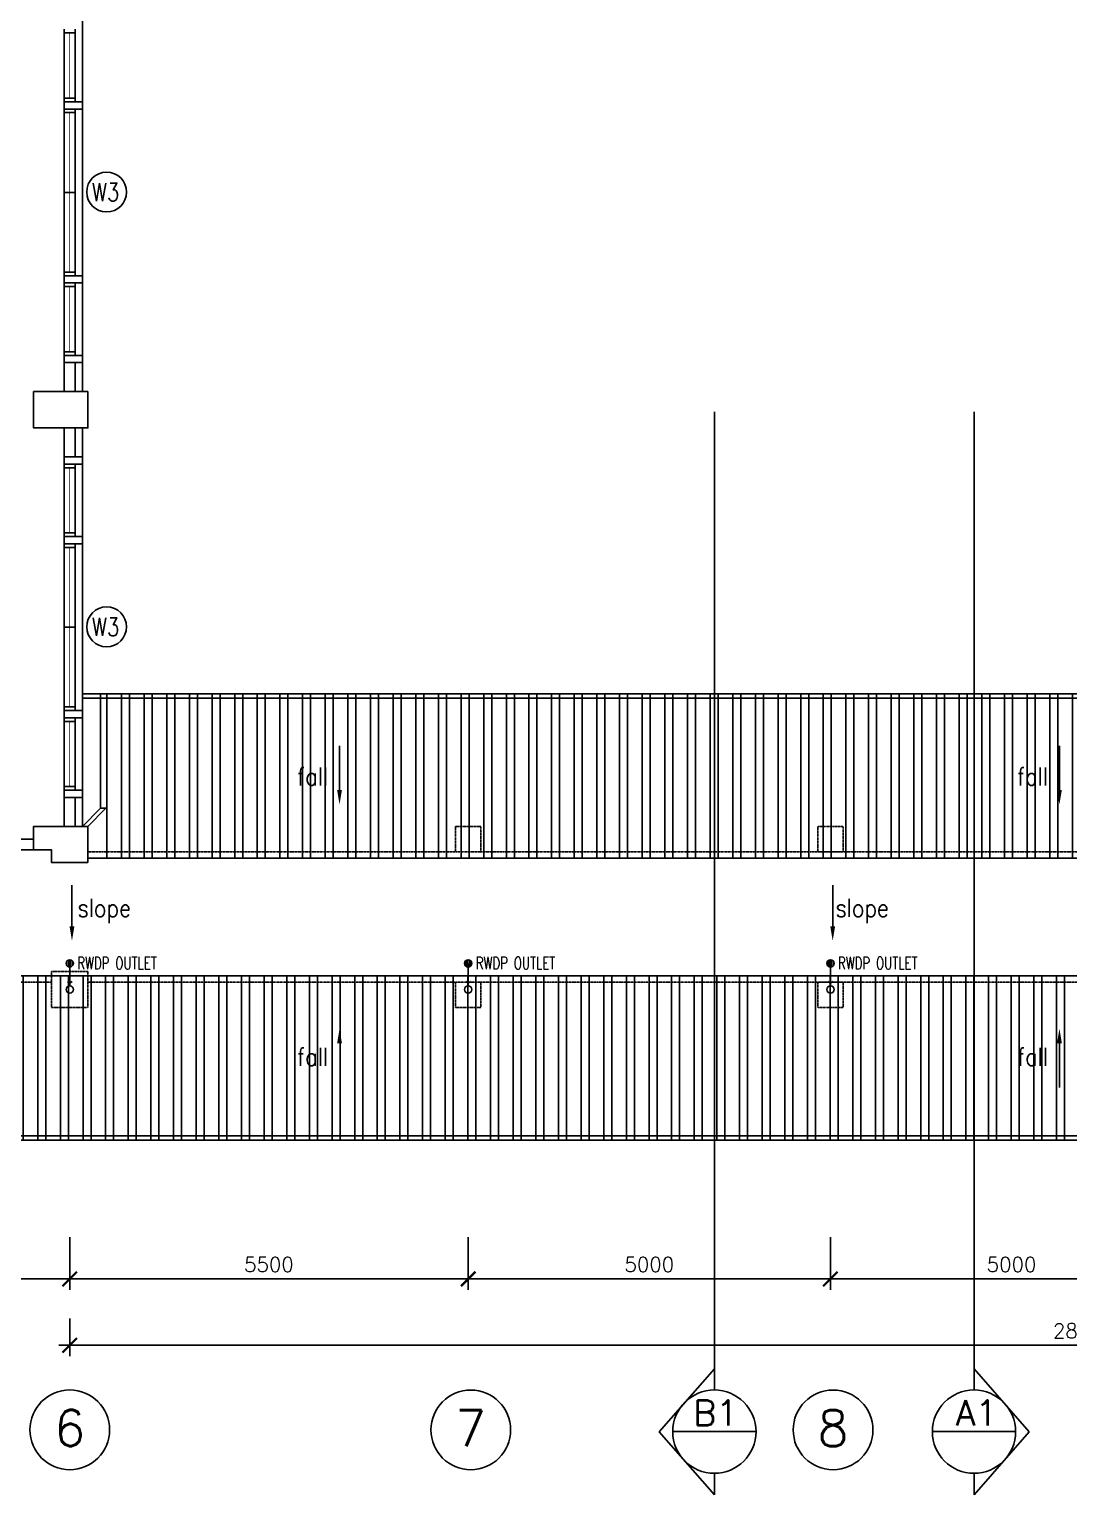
# Model space of a CAD drawing. Extents: x 2266480 to 2405436, y -858634 to -757865.
# Drawn here: x 2304461 to 2318808, y -847396 to -827174 of the extents above; entities that cross this region are included whole.
import ezdxf

# ---------------------------------------------------------------- set-up
doc = ezdxf.new("R2010")
doc.units = 0
doc.header["$LTSCALE"] = 10
doc.header["$MEASUREMENT"] = 0
doc.linetypes.add('HIDDEN', pattern=[0.375, 0.25, -0.125])
doc.layers.get('0').update_dxf_attribs({"linetype": 'CONTINUOUS'})
doc.layers.get('DEFPOINTS').update_dxf_attribs({"linetype": 'CONTINUOUS'})
for name, color, linetype in [('AR', 7, 'CONTINUOUS'), ('AR1', 7, 'CONTINUOUS'), ('BEAM', 1, 'HIDDEN'), ('COL', 3, 'CONTINUOUS'), ('DIM', 7, 'CONTINUOUS'), ('FLASH', 35, 'CONTINUOUS'), ('GRID-T', 7, 'CONTINUOUS'), ('hatch', 7, 'CONTINUOUS'), ('ROOF', 7, 'CONTINUOUS'), ('RWDP', 145, 'CONTINUOUS'), ('SPEC', 7, 'CONTINUOUS'), ('WALL', 2, 'CONTINUOUS'), ('WIN', 5, 'CONTINUOUS'), ('WIN-T', 7, 'CONTINUOUS')]:
    doc.layers.add(name, color=color, linetype=linetype)
doc.styles.add('ROMANS', font='romans')
doc.styles.get("Standard").update_dxf_attribs({"font": 'ROMANS.SHX'})
doc.dimstyles.new('STANDARD$0', dxfattribs={"dimscale": 0, "dimtxt": 8, "dimasz": 6, "dimexe": 1, "dimexo": 1, "dimgap": 3, "dimtad": 1, "dimdec": 0, "dimlfac": -1, "dimrnd": 1, "dimzin": 0, "dimdsep": 46, "dimtxsty": 'Standard', "dimcen": 0, "dimclrd": 5, "dimclre": 250, "dimadec": 0, "dimazin": 0, "dimtfac": 1, "dimtdec": 4, "dimtofl": 0, "dimtmove": 0, "dimatfit": 3, "dimfxl": 1, "dimtolj": 1, "dimtzin": 0, "dimarcsym": 0})

# ---------------------------------------------------------------- blocks, each defined once
blk = doc.blocks.new('_ARCHTICK')
at = {"color": 0, "linetype": 'ByBlock', "const_width": 0.15}
blk.add_lwpolyline([(-0.5, -0.5), (0.5, 0.5)], dxfattribs=at)
blk = doc.blocks.new('*D102')
at = {"color": 7, "lineweight": -2, "transparency": 16777216}
for p, q in [((2305019, -844964), (2305019, -845484)), ((2333019, -844964), (2333019, -845484)), ((2304869, -845334), (2333169, -845334))]:
    blk.add_line(p, q, dxfattribs=at)
at = {"layer": 'DEFPOINTS', "color": 0, "transparency": 16777216}
for p in [(2305019, -844814), (2333019, -844814), (2333019, -845334)]:
    blk.add_point(p, dxfattribs=at)
at = {"color": 7, "lineweight": -2, "transparency": 16777216, "xscale": 200, "yscale": 200, "zscale": 200, "rotation": 180}
blk.add_blockref('_ARCHTICK', (2305019, -845334), dxfattribs=at)
at = {"color": 7, "lineweight": -2, "transparency": 16777216, "xscale": 200, "yscale": 200, "zscale": 200}
blk.add_blockref('_ARCHTICK', (2333019, -845334), dxfattribs=at)
at = {"color": 7, "transparency": 16777216, "insert": (2319019, -845134), "char_height": 200, "attachment_point": 5, "style": 'ROMANS'}
blk.add_mtext('\\A1;28000', dxfattribs=at)
blk = doc.blocks.new('*D104')
at = {"layer": 'DEFPOINTS', "color": 0, "transparency": 16777216}
for p in [(2315519, -843693), (2320519, -843693), (2315519, -844419)]:
    blk.add_point(p, dxfattribs=at)
at = {"layer": 'DIM', "color": 7, "lineweight": -2, "transparency": 16777216}
for p, q in [((2315519, -843843), (2315519, -844569)), ((2320519, -843843), (2320519, -844569)), ((2320669, -844419), (2315369, -844419))]:
    blk.add_line(p, q, dxfattribs=at)
at = {"layer": 'DIM', "color": 7, "lineweight": -2, "transparency": 16777216, "xscale": 200, "yscale": 200, "zscale": 200}
for p, rotation in [((2315519, -844419), 179.9999999882513), ((2320519, -844419), 359.9999999882513)]:
    blk.add_blockref('_ARCHTICK', p, dxfattribs=dict(at, rotation=rotation))
at = {"layer": 'DIM', "color": 7, "transparency": 16777216, "insert": (2318019, -844219), "char_height": 200, "attachment_point": 5, "rotation": 360, "style": 'ROMANS'}
blk.add_mtext('\\A1;5000', dxfattribs=at)
blk = doc.blocks.new('*D105')
at = {"layer": 'DEFPOINTS', "color": 0, "transparency": 16777216}
for p in [(2305019, -843693), (2310519, -843693), (2305019, -844419)]:
    blk.add_point(p, dxfattribs=at)
at = {"layer": 'DIM', "color": 7, "lineweight": -2, "transparency": 16777216}
for p, q in [((2305019, -843843), (2305019, -844569)), ((2310519, -843843), (2310519, -844569)), ((2310669, -844419), (2304869, -844419))]:
    blk.add_line(p, q, dxfattribs=at)
at = {"layer": 'DIM', "color": 7, "lineweight": -2, "transparency": 16777216, "xscale": 200, "yscale": 200, "zscale": 200}
for p, rotation in [((2305019, -844419), 179.9999999882509), ((2310519, -844419), 359.9999999882509)]:
    blk.add_blockref('_ARCHTICK', p, dxfattribs=dict(at, rotation=rotation))
at = {"layer": 'DIM', "color": 7, "transparency": 16777216, "insert": (2307769, -844219), "char_height": 200, "attachment_point": 5, "rotation": 360, "style": 'ROMANS'}
blk.add_mtext('\\A1;5500', dxfattribs=at)
blk = doc.blocks.new('*D106')
at = {"layer": 'DEFPOINTS', "color": 0, "transparency": 16777216}
for p in [(2310519, -843693), (2315519, -843693), (2315519, -844419)]:
    blk.add_point(p, dxfattribs=at)
at = {"layer": 'DIM', "color": 7, "lineweight": -2, "transparency": 16777216}
for p, q in [((2310519, -843843), (2310519, -844569)), ((2315519, -843843), (2315519, -844569)), ((2310369, -844419), (2315669, -844419))]:
    blk.add_line(p, q, dxfattribs=at)
at = {"layer": 'DIM', "color": 7, "lineweight": -2, "transparency": 16777216, "xscale": 200, "yscale": 200, "zscale": 200, "rotation": 180}
blk.add_blockref('_ARCHTICK', (2310519, -844419), dxfattribs=at)
at = {"layer": 'DIM', "color": 7, "lineweight": -2, "transparency": 16777216, "xscale": 200, "yscale": 200, "zscale": 200}
blk.add_blockref('_ARCHTICK', (2315519, -844419), dxfattribs=at)
at = {"layer": 'DIM', "color": 7, "transparency": 16777216, "insert": (2313019, -844219), "char_height": 200, "attachment_point": 5, "style": 'ROMANS'}
blk.add_mtext('\\A1;5000', dxfattribs=at)
blk = doc.blocks.new('*D108')
at = {"layer": 'DEFPOINTS', "color": 0, "transparency": 16777216}
for p in [(2300019, -843693), (2305019, -843693), (2305019, -844419)]:
    blk.add_point(p, dxfattribs=at)
at = {"layer": 'DIM', "color": 7, "lineweight": -2, "transparency": 16777216}
for p, q in [((2300019, -843843), (2300019, -844569)), ((2305019, -843843), (2305019, -844569)), ((2299869, -844419), (2305169, -844419))]:
    blk.add_line(p, q, dxfattribs=at)
at = {"layer": 'DIM', "color": 7, "lineweight": -2, "transparency": 16777216, "xscale": 200, "yscale": 200, "zscale": 200, "rotation": 180}
blk.add_blockref('_ARCHTICK', (2300019, -844419), dxfattribs=at)
at = {"layer": 'DIM', "color": 7, "lineweight": -2, "transparency": 16777216, "xscale": 200, "yscale": 200, "zscale": 200}
blk.add_blockref('_ARCHTICK', (2305019, -844419), dxfattribs=at)
at = {"layer": 'DIM', "color": 7, "transparency": 16777216, "insert": (2302519, -844219), "char_height": 200, "attachment_point": 5, "style": 'ROMANS'}
blk.add_mtext('\\A1;5000', dxfattribs=at)

msp = doc.modelspace()

# ---------------------------------------------------------------- hatches: boundary and pattern name
at = {"layer": 'hatch'}
h = msp.add_hatch(dxfattribs=at)
h.set_pattern_fill('STEEL', color=0, scale=2500, angle=45, style=0)
h.set_pattern_definition([(90, (-93844.1, 0), (-312.5, 6e-14), []), (90, (-93954.6, 110.5), (-312.5, 6e-14), [])])
h.paths.add_polyline_path([(2305444.4, -836345.2), (2305444.4, -837924.1), (2305519.4, -837924.1), (2305519.4, -838614.1), (2331019.4, -838614.1), (2331019.4, -836345.2)])
h = msp.add_hatch(dxfattribs=at)
h.set_pattern_fill('STEEL', color=0, scale=2500, angle=45, style=0)
h.set_pattern_definition([(90, (0, 0), (-312.5, 6e-14), []), (90, (-110.5, 110.5), (-312.5, 6e-14), [])])
h.paths.add_polyline_path([(2300269.4, -840234.1), (2300269.4, -840674.1), (2300212.4, -840674.1), (2300212.4, -842503), (2345326.4, -842503), (2345326.4, -840674.1), (2345269.4, -840674.1), (2345269.4, -840234.1)])
at = {"layer": 'RWDP'}
h = msp.add_hatch(dxfattribs=at)
h.set_pattern_fill('ANSI31', color=0, scale=200, angle=45, style=0)
h.set_pattern_definition([(270, (-109344.106, -1678698.207), (-25, -5e-15), [])])
h.paths.add_polyline_path([(2305069.4, -840064.3, 1), (2304969.4, -840064.3, 1)])
h = msp.add_hatch(dxfattribs=at)
h.set_pattern_fill('ANSI31', color=0, scale=200, angle=45, style=0)
h.set_pattern_definition([(270, (-103844.106, -1678698.207), (-25, -5e-15), [])])
h.paths.add_polyline_path([(2310569.4, -840064.3, 1), (2310469.4, -840064.3, 1)])
h = msp.add_hatch(dxfattribs=at)
h.set_pattern_fill('ANSI31', color=0, scale=200, angle=45, style=0)
h.set_pattern_definition([(270, (-98844.106, -1678698.207), (-25, -5e-15), [])])
h.paths.add_polyline_path([(2315569.4, -840064.3, 1), (2315469.4, -840064.3, 1)])

# ---------------------------------------------------------------- linework, layer by layer
at = {"color": 0}
for p, q in [((2305194.4, -832174.1), (2305194.4, -826674.1)), ((2305194.4, -838174.1), (2305194.4, -832674.1)), ((2305050.1, -839552.3), (2305050.1, -838985.1)), ((2315550.1, -839552.3), (2315550.1, -838985.1))]:
    msp.add_line(p, q, dxfattribs=at)
for points in [[(2305016.8, -839552.3), (2305083.5, -839552.3), (2305050.1, -839752.3)], [(2315516.8, -839552.3), (2315583.5, -839552.3), (2315550.1, -839752.3)]]:
    msp.add_solid(points, dxfattribs=at)
at = {"layer": 'AR', "color": 0, "ltscale": 2}
for p, q in [((2313916.8, -832451.7), (2313916.8, -845660.8)), ((2317500.6, -832451.7), (2317500.6, -845660.8))]:
    msp.add_line(p, q, dxfattribs=at)
at = {"layer": 'AR', "color": 0}
for p, q in [((2313916.8, -845660.8), (2313154.5, -846528.3)), ((2313916.8, -845950.7), (2313916.8, -845660.8)), ((2317500.6, -845950.7), (2317500.6, -845660.8)), ((2317500.6, -845660.8), (2318262.9, -846528.3)), ((2313916.8, -847395.8), (2313154.5, -846528.3)), ((2313341.8, -846525.7), (2314491.8, -846525.7)), ((2318075.6, -846525.7), (2316925.6, -846525.7)), ((2317500.6, -847395.8), (2318262.9, -846528.3)), ((2313916.8, -847100.7), (2313916.8, -847395.8)), ((2317500.6, -847100.7), (2317500.6, -847395.8))]:
    msp.add_line(p, q, dxfattribs=at)
for centre in [(2313916.8, -846525.7), (2317500.6, -846525.7)]:
    msp.add_circle(centre, 575, dxfattribs=at)
at = {"layer": 'BEAM', "color": 0}
for p, q in [((2305269.4, -838524.1), (2331019.4, -838524.1, 0)), ((2300269.4, -840324.1), (2304769.4, -840324.1)), ((2305269.4, -840324.1), (2345269.4, -840324.1, 0))]:
    msp.add_line(p, q, dxfattribs=at)
for points in [[(2310694.4, -838524.1), (2310344.4, -838524.1), (2310344.4, -838174.1), (2310694.4, -838174.1)], [(2310694.4, -838524.1), (2310344.4, -838524.1), (2310344.4, -838174.1), (2310694.4, -838174.1)], [(2315694.4, -838524.1), (2315344.4, -838524.1), (2315344.4, -838174.1), (2315694.4, -838174.1)], [(2315694.4, -838524.1), (2315344.4, -838524.1), (2315344.4, -838174.1), (2315694.4, -838174.1)], [(2315694.4, -838524.1), (2315344.4, -838524.1), (2315344.4, -838174.1), (2315694.4, -838174.1)], [(2315694.4, -838524.1), (2315344.4, -838524.1), (2315344.4, -838174.1), (2315694.4, -838174.1)], [(2304769.4, -840174.1), (2305269.4, -840174.1), (2305269.4, -840674.1), (2304769.4, -840674.1)], [(2310694.4, -840324.1), (2310344.4, -840324.1), (2310344.4, -840674.1), (2310694.4, -840674.1)], [(2310694.4, -840324.1), (2310344.4, -840324.1), (2310344.4, -840674.1), (2310694.4, -840674.1)], [(2315694.4, -840324.1), (2315344.4, -840324.1), (2315344.4, -840674.1), (2315694.4, -840674.1)], [(2315694.4, -840324.1), (2315344.4, -840324.1), (2315344.4, -840674.1), (2315694.4, -840674.1)], [(2315694.4, -840324.1), (2315344.4, -840324.1), (2315344.4, -840674.1), (2315694.4, -840674.1)], [(2315694.4, -840324.1), (2315344.4, -840324.1), (2315344.4, -840674.1), (2315694.4, -840674.1)]]:
    msp.add_lwpolyline(points, close=True, dxfattribs=at)
at = {"layer": 'COL', "color": 0}
for points in [[(2305269.4, -832174.1), (2304519.4, -832174.1), (2304519.4, -832674.1), (2305269.4, -832674.1)], [(2305269.4, -838674.1), (2305269.4, -838174.1), (2304519.4, -838174.1), (2304519.4, -838499.1), (2304769.4, -838499.1), (2304769.4, -838674.1)]]:
    msp.add_lwpolyline(points, close=True, dxfattribs=at)
at = {"layer": 'FLASH', "color": 0}
for p, q in [((2305444.4, -837924.1), (2305444.4, -836345.2)), ((2305444.4, -837924.1), (2305194.4, -838174.1)), ((2305519.4, -837924.1), (2305269.4, -838174.1)), ((2305519.4, -837924.1), (2305444.4, -837924.1))]:
    msp.add_line(p, q, dxfattribs=at)
at = {"layer": 'GRID-T', "color": 0}
for centre in [(2305019.4, -846500.7), (2310555, -846501.9), (2315555, -846501.9)]:
    msp.add_circle(centre, 550, dxfattribs=at)
at = {"layer": 'ROOF', "color": 0}
for p, q in [((2305194.4, -836345.2, 0), (2331019.4, -836345.2, 0)), ((2305194.4, -836403.9, 0), (2331019.4, -836403.9, 0)), ((2305269.4, -838614.1, 0), (2331019.4, -838614.1, 0)), ((2300269.4, -840234.1, 0), (2345269.4, -840234.1, 0)), ((2300212.4, -842444.3, 0), (2345326.4, -842444.3, 0)), ((2300212.4, -842503, 0), (2345326.4, -842503, 0))]:
    msp.add_line(p, q, dxfattribs=at)
at = {"layer": 'RWDP', "color": 0}
for p, q in [((2305019.4, -840064.3), (2305019.4, -840380.1)), ((2310519.4, -840064.3), (2310519.4, -840380.1)), ((2315519.4, -840064.3), (2315519.4, -840380.1)), ((2305019.4, -840336), (2304987.8, -840314)), ((2305019.4, -840336), (2305051, -840314)), ((2310519.4, -840336), (2310487.8, -840314)), ((2310519.4, -840336), (2310551, -840314)), ((2315519.4, -840336), (2315487.8, -840314)), ((2315519.4, -840336), (2315551, -840314))]:
    msp.add_line(p, q, dxfattribs=at)
for centre in [(2305019.4, -840064.3), (2310519.4, -840064.3), (2315519.4, -840064.3), (2305019.2, -840424.1), (2310519.4, -840424.1), (2315519.4, -840424.1)]:
    msp.add_circle(centre, 50, dxfattribs=at)
at = {"layer": 'SPEC', "color": 0}
for p, q in [((2308742.8, -837671.2, 0), (2308742.8, -837061.2, 0)), ((2318679.9, -837671.2, 0), (2318679.9, -837061.2, 0)), ((2318679.9, -841166.2, 0), (2318679.9, -841776.2, 0))]:
    msp.add_line(p, q, dxfattribs=at)
for points in [[(2308709.5, -837671.2, 0), (2308776.1, -837671.2, 0), (2308742.8, -837871.2, 0)], [(2318646.6, -837671.2, 0), (2318713.2, -837671.2, 0), (2318679.9, -837871.2, 0)], [(2308709.5, -841166.2, 0), (2308776.1, -841166.2, 0), (2308742.8, -840966.2, 0)], [(2318646.6, -841166.2, 0), (2318713.2, -841166.2, 0), (2318679.9, -840966.2, 0)]]:
    msp.add_solid(points, dxfattribs=at)
at = {"layer": 'WALL', "color": 0}
for p, q in [((2304944.4, -832174.1), (2304944.4, -831774.1)), ((2305094.4, -832174.1), (2305094.4, -831774.1)), ((2304944.4, -833074.1), (2304944.4, -832674.1)), ((2305094.4, -833074.1), (2305094.4, -832674.1)), ((2304944.4, -838174.1), (2304944.4, -837774.1)), ((2305094.4, -838174.1), (2305094.4, -837774.1)), ((2300319.4, -838349.1), (2304519.4, -838349.1)), ((2297894.4, -838499.1), (2304769.4, -838499.1))]:
    msp.add_line(p, q, dxfattribs=at)
for points in [[(2305194.4, -828174.1), (2304944.4, -828174.1), (2304944.4, -828274.1), (2305194.4, -828274.1)], [(2305194.4, -830574.1), (2304944.4, -830574.1), (2304944.4, -830674.1), (2305194.4, -830674.1)], [(2305194.4, -831674.1), (2304944.4, -831674.1), (2304944.4, -831774.1), (2305194.4, -831774.1)], [(2305194.4, -833074.1), (2304944.4, -833074.1), (2304944.4, -833174.1), (2305194.4, -833174.1)], [(2305194.4, -834174.1), (2304944.4, -834174.1), (2304944.4, -834274.1), (2305194.4, -834274.1)], [(2305194.4, -836574.1), (2304944.4, -836574.1), (2304944.4, -836674.1), (2305194.4, -836674.1)], [(2305194.4, -837674.1), (2304944.4, -837674.1), (2304944.4, -837774.1), (2305194.4, -837774.1)]]:
    msp.add_lwpolyline(points, close=True, dxfattribs=at)
at = {"layer": 'WIN', "color": 0}
for p, q in [((2304944.4, -828174.1), (2304944.4, -827174.1)), ((2305094.4, -827224.1), (2304944.4, -827224.1)), ((2305094.4, -828174.1), (2305094.4, -827174.1)), ((2305094.4, -828124.1), (2304944.4, -828124.1)), ((2304944.4, -830574.1), (2304944.4, -828274.1)), ((2305094.4, -830574.1), (2305094.4, -828274.1)), ((2305094.4, -828324.1), (2304944.4, -828324.1)), ((2305094.4, -829424.1), (2304944.4, -829424.1)), ((2305094.4, -830524.1), (2304944.4, -830524.1)), ((2304944.4, -831674.1), (2304944.4, -830674.1)), ((2305094.4, -831674.1), (2305094.4, -830674.1)), ((2305094.4, -830724.1), (2304944.4, -830724.1)), ((2305094.4, -831624.1), (2304944.4, -831624.1)), ((2304944.4, -834174.1), (2304944.4, -833174.1)), ((2305094.4, -833224.1), (2304944.4, -833224.1)), ((2305094.4, -834174.1), (2305094.4, -833174.1)), ((2305094.4, -834124.1), (2304944.4, -834124.1)), ((2304944.4, -836574.1), (2304944.4, -834274.1)), ((2305094.4, -834324.1), (2304944.4, -834324.1)), ((2305094.4, -836574.1), (2305094.4, -834274.1)), ((2305094.4, -835424.1), (2304944.4, -835424.1)), ((2305094.4, -836524.1), (2304944.4, -836524.1)), ((2304944.4, -837674.1), (2304944.4, -836674.1)), ((2305094.4, -836724.1), (2304944.4, -836724.1)), ((2305094.4, -837674.1), (2305094.4, -836674.1)), ((2305094.4, -837624.1), (2304944.4, -837624.1))]:
    msp.add_line(p, q, dxfattribs=at)
at = {"layer": 'WIN', "color": 0, "const_width": 10, "flags": 128}
for points in [[(2305019.4, -828124.1), (2305019.4, -827224.1)], [(2305019.4, -830524.1), (2305019.4, -828324.1)], [(2305019.4, -830724.1), (2305019.4, -831624.1)], [(2305019.4, -834124.1), (2305019.4, -833224.1)], [(2305019.4, -836524.1), (2305019.4, -834324.1)], [(2305019.4, -836724.1), (2305019.4, -837624.1)]]:
    msp.add_lwpolyline(points, dxfattribs=at)
at = {"layer": 'WIN-T', "color": 0}
for centre in [(2305528.4, -829419.9), (2305528.4, -835419.9)]:
    msp.add_circle(centre, 275, dxfattribs=at)

# ---------------------------------------------------------------- texts
at = {"layer": 'AR1', "color": 0, "style": 'ROMANS'}
for s, p in [('B1', (2313626.1, -846442.5)), ('A1', (2317249.7, -846442.5))]:
    msp.add_text(s, height=350, dxfattribs=at).set_placement(p)
at = {"layer": 'GRID-T', "color": 0, "style": 'ROMANS'}
for s, p in [('6', (2304804.2, -846726.5)), ('7', (2310339.9, -846727.6)), ('8', (2315339.9, -846727.6))]:
    msp.add_text(s, height=500, dxfattribs=at).set_placement(p)
at = {"layer": 'RWDP', "color": 0, "style": 'ROMANS', "width": 0.7}
for p in [(2305123.3, -840145.7, 0), (2310623.3, -840145.7, 0), (2315623.3, -840145.7, 0)]:
    msp.add_text('RWDP OUTLET', height=170, dxfattribs=at).set_placement(p)
at = {"layer": 'SPEC', "color": 0, "style": 'ROMANS', "width": 0.85}
for s, p in [('fall', (2308159.4, -837609.6, 0)), ('fall', (2318096.5, -837609.6, 0)), ('slope', (2305126.3, -839423.7, 0)), ('slope', (2315588.1, -839423.7, 0)), ('fall', (2308159.4, -841477.7, 0)), ('fall', (2318096.5, -841477.7, 0))]:
    msp.add_text(s, height=250, dxfattribs=at).set_placement(p)
at = {"layer": 'WIN-T', "color": 0, "style": 'ROMANS', "width": 0.8}
for p in [(2305327.6, -829545.7), (2305327.6, -835545.7)]:
    msp.add_text('W3', height=250, dxfattribs=at).set_placement(p)

# ---------------------------------------------------------------- dimensions: what is measured, and where the dimension line sits
at = {"color": 0}
dim = msp.add_linear_dim(base=(2333019.4, -845334.1), p1=(2305019.4, -844814), p2=(2333019.4, -844814), dimstyle='STANDARD$0', override={"dimscale": 100, "dimtxt": 2, "dimasz": 2, "dimexe": 1.5, "dimexo": 1.5, "dimgap": 1, "dimtxsty": 'ROMANS', "dimblk": 'ARCHTICK', "dimdle": 1.5, "dimclrd": 7, "dimclre": 7, "dimclrt": 7, "dimtdec": 0, "dimtmove": 2}, dxfattribs=at)
dim.commit()
dim.dimension.update_dxf_attribs({"geometry": '*D102', "text_midpoint": (2319019.4, -845134.1)})
at = {"layer": 'DIM', "color": 0}
for p1, p2, distance, picture, middle in [((2300019.4, -843693), (2305019.4, -843693), -726.3, '*D108', (2302519.4, -844219.3)), ((2310519.4, -843693), (2305019.4, -843693), 726.3, '*D105', (2307769.4, -844219.3)), ((2310519.4, -843693), (2315519.4, -843693), -726.3, '*D106', (2313019.4, -844219.3)), ((2320519.4, -843693), (2315519.4, -843693), 726.3, '*D104', (2318019.4, -844219.3))]:
    dim = msp.add_aligned_dim(p1=p1, p2=p2, distance=distance, dimstyle='STANDARD$0', override={"dimscale": 100, "dimtxt": 2, "dimasz": 2, "dimexe": 1.5, "dimexo": 1.5, "dimgap": 1, "dimtxsty": 'ROMANS', "dimblk": 'ARCHTICK', "dimdle": 1.5, "dimclrd": 7, "dimclre": 7, "dimclrt": 7, "dimtdec": 0, "dimtmove": 2}, dxfattribs=at)
    dim.commit()
    dim.dimension.update_dxf_attribs({"geometry": picture, "text_midpoint": middle})

doc.saveas('drawing.dxf')
